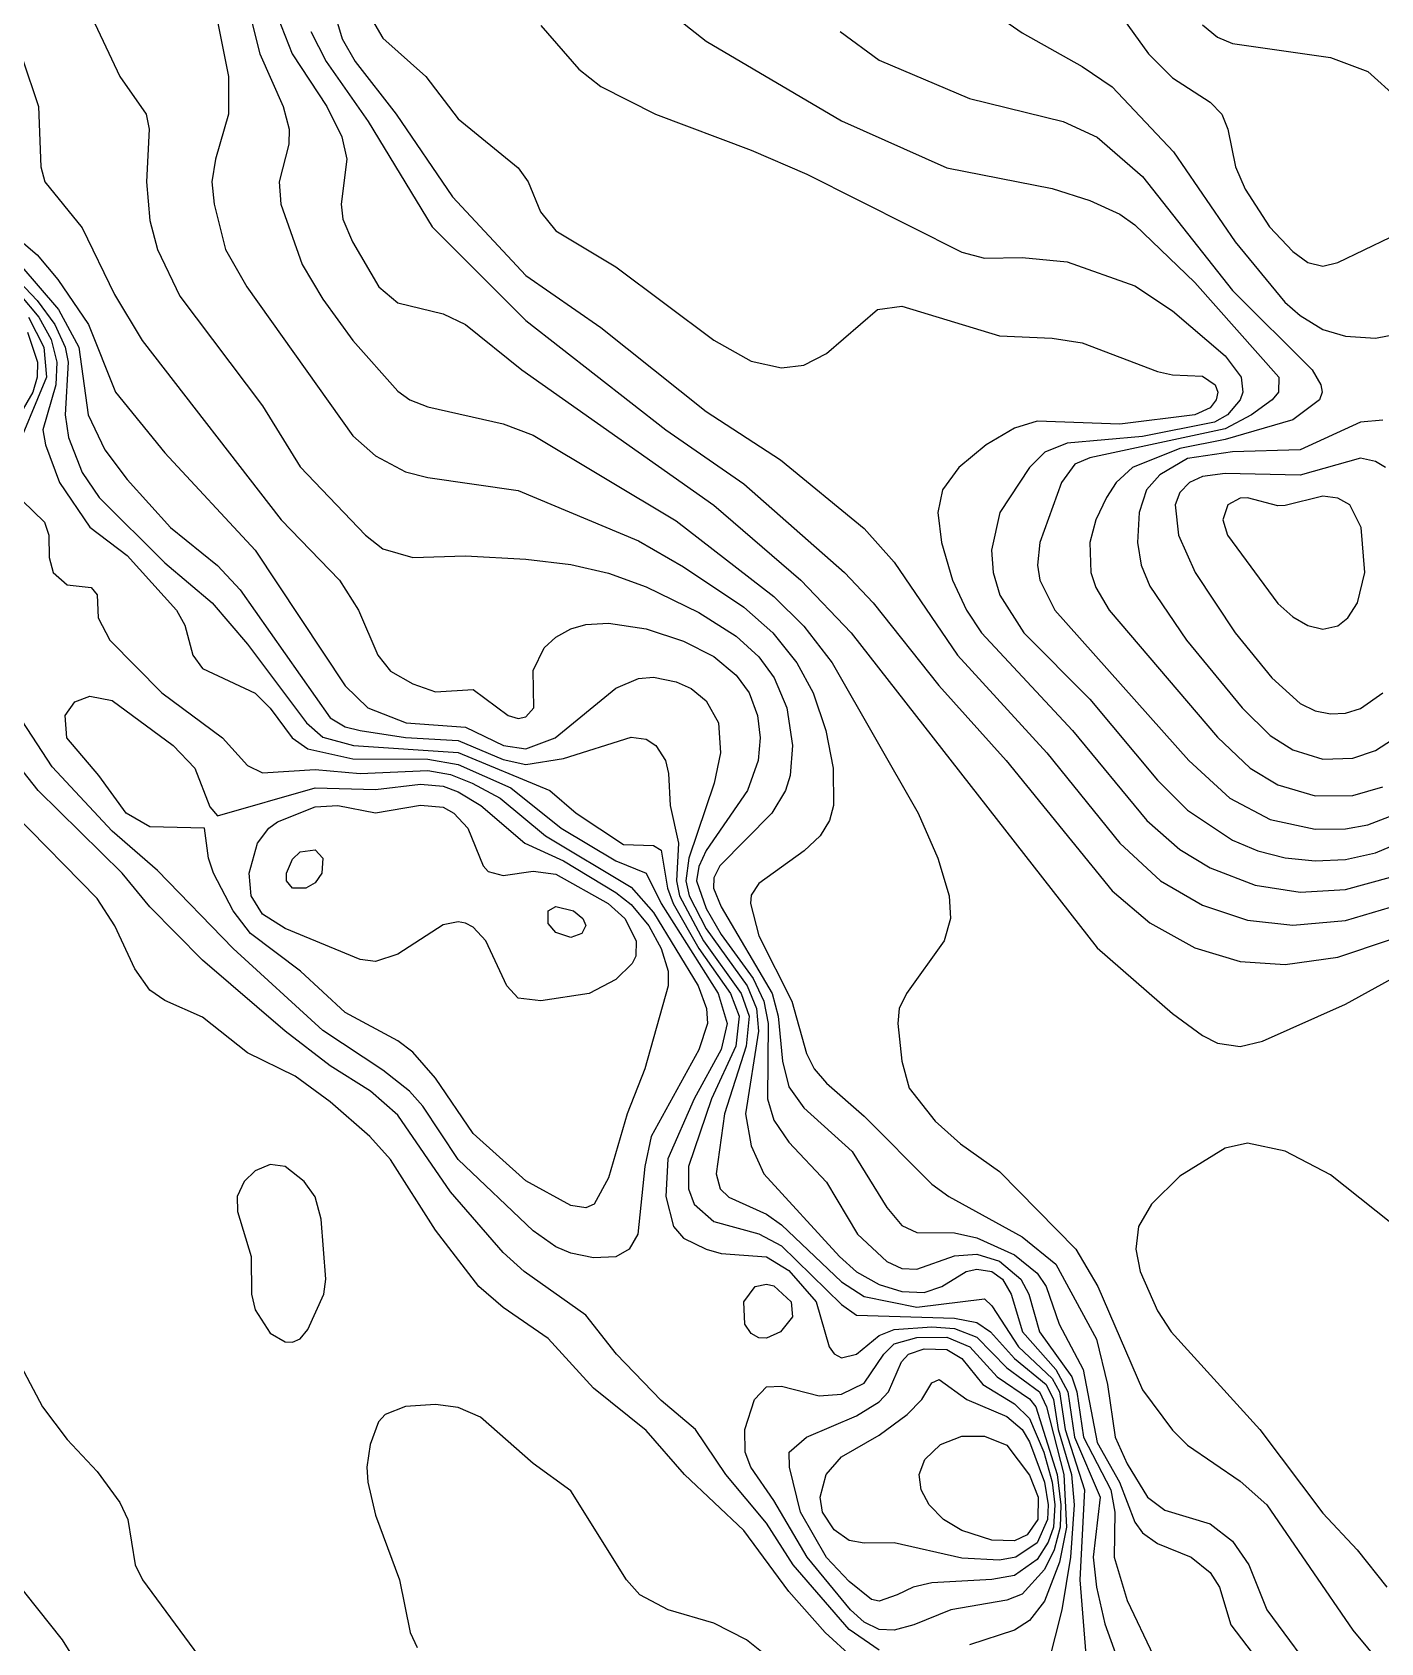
# Model space of a CAD drawing. Extents: x 474277 to 475042, y 254928 to 255625.
# Drawn here: x 474694.77 to 474708.53, y 255570.42 to 255586.85 of the extents above; entities that cross this region are included whole.
import ezdxf

# ---------------------------------------------------------------- set-up
doc = ezdxf.new("R2010")
doc.units = 0
doc.header["$MEASUREMENT"] = 0
doc.layers.add('BaseMapV2_DTM_export_MonNov09090547073261 — entities', color=1, linetype='CONTINUOUS')

msp = doc.modelspace()

# ---------------------------------------------------------------- linework, layer by layer
at = {"layer": 'BaseMapV2_DTM_export_MonNov09090547073261 — entities', "color": 15, "linetype": 'Continuous', "true_color": 0xb7484b}
for points in [[(474705.02, 255588.21, 84.75), (474706.158, 255586.631, 84.75), (474706.4, 255586.386, 84.75), (474706.784, 255586.138, 84.75), (474706.904, 255586.017, 84.75), (474706.965, 255585.864, 84.75), (474707.045, 255585.48, 84.75), (474707.142, 255585.25, 84.75), (474707.392, 255584.867, 84.75), (474707.627, 255584.615, 84.75), (474707.781, 255584.502, 84.75), (474707.934, 255584.465, 84.75), (474708.087, 255584.503, 84.75), (474708.624, 255584.761, 84.75)], [(474697.613, 255587.857, 86.25), (474697.933, 255586.784, 86.25), (474698.067, 255586.554, 86.25), (474698.483, 255586.017, 86.25), (474699.059, 255585.174, 86.25), (474699.806, 255584.37, 86.25), (474700.573, 255583.842, 86.25), (474701.646, 255582.984, 86.25), (474702.403, 255582.49, 86.25), (474703.257, 255581.791, 86.25), (474703.563, 255581.448, 86.25), (474704.21, 255580.497, 86.25), (474705.121, 255579.5, 86.25), (474705.863, 255578.58, 86.25), (474706.28, 255578.196, 86.25), (474706.707, 255577.948, 86.25), (474707.167, 255577.796, 86.25), (474707.627, 255577.743, 86.25), (474708.164, 255577.791, 86.25), (474708.624, 255577.927, 86.25)], [(474695.127, 255587.551, 87.5), (474695.667, 255586.401, 87.5), (474695.935, 255586.017, 87.5), (474695.967, 255585.864, 87.5), (474695.939, 255585.327, 87.5), (474695.972, 255584.931, 87.5), (474696.05, 255584.637, 87.5), (474696.279, 255584.161, 87.5), (474697.123, 255583.04, 87.5), (474697.506, 255582.42, 87.5), (474698.173, 255581.723, 87.5), (474698.349, 255581.584, 87.5), (474698.656, 255581.494, 87.5), (474699.193, 255581.51, 87.5), (474699.806, 255581.478, 87.5), (474700.266, 255581.422, 87.5), (474700.65, 255581.334, 87.5), (474701.033, 255581.195, 87.5), (474701.57, 255580.934, 87.5), (474701.953, 255580.693, 87.5), (474702.183, 255580.482, 87.5), (474702.34, 255580.267, 87.5), (474702.468, 255579.96, 87.5), (474702.526, 255579.576, 87.5), (474702.504, 255579.27, 87.5), (474702.456, 255579.116, 87.5), (474702.316, 255578.886, 87.5), (474701.784, 255578.35, 87.5), (474701.723, 255578.225, 87.5), (474701.72, 255578.12, 87.5), (474701.8, 255577.931, 87.5), (474702.318, 255577.046, 87.5), (474702.381, 255576.816, 87.5), (474702.423, 255576.356, 87.5), (474702.49, 255576.095, 87.5), (474702.643, 255575.881, 87.5), (474703.135, 255575.436, 87.5), (474703.487, 255574.863, 87.5), (474703.64, 255574.679, 87.5), (474703.793, 255574.609, 87.5), (474704.177, 255574.605, 87.5), (474704.407, 255574.554, 87.5), (474704.79, 255574.379, 87.5), (474705.02, 255574.194, 87.5), (474705.113, 255574.056, 87.5), (474705.247, 255573.672, 87.5), (474705.489, 255573.212, 87.5), (474705.634, 255572.466, 87.5), (474705.861, 255572.062, 87.5), (474706.017, 255571.654, 87.5), (474706.094, 255571.545, 87.5), (474706.247, 255571.436, 87.5), (474706.592, 255571.295, 87.5), (474706.784, 255571.141, 87.5), (474706.882, 255570.989, 87.5), (474706.997, 255570.605, 87.5), (474707.637, 255569.762, 87.5)], [(474696.942, 255587.244, 87), (474697.094, 255586.631, 87), (474697.333, 255586.094, 87), (474697.395, 255585.864, 87), (474697.389, 255585.711, 87), (474697.291, 255585.327, 87), (474697.308, 255585.097, 87), (474697.526, 255584.484, 87), (474697.736, 255584.129, 87), (474698.043, 255583.709, 87), (474698.503, 255583.191, 87), (474698.623, 255583.104, 87), (474698.809, 255583.03, 87), (474699.576, 255582.858, 87), (474699.883, 255582.742, 87), (474701.34, 255581.868, 87), (474702.337, 255581.097, 87), (474702.643, 255580.794, 87), (474702.931, 255580.42, 87), (474703.808, 255578.886, 87), (474704.008, 255578.426, 87), (474704.124, 255578.043, 87), (474704.137, 255577.813, 87), (474704.073, 255577.583, 87), (474703.689, 255577.046, 87), (474703.614, 255576.893, 87), (474703.602, 255576.739, 87), (474703.641, 255576.356, 87), (474703.717, 255576.081, 87), (474703.982, 255575.743, 87), (474704.24, 255575.513, 87), (474704.637, 255575.232, 87), (474705.414, 255574.439, 87), (474705.641, 255574.056, 87), (474706.094, 255573.002, 87), (474706.4, 255572.591, 87), (474706.554, 255572.44, 87), (474707.09, 255572.073, 87), (474707.364, 255571.832, 87), (474708.241, 255570.552, 87), (474708.706, 255569.992, 87)], [(474696.662, 255586.963, 87.25), (474696.776, 255586.401, 87.25), (474696.776, 255586.017, 87.25), (474696.641, 255585.557, 87.25), (474696.604, 255585.327, 87.25), (474696.628, 255585.097, 87.25), (474696.743, 255584.637, 87.25), (474696.96, 255584.254, 87.25), (474698.043, 255582.737, 87.25), (474698.273, 255582.53, 87.25), (474698.579, 255582.369, 87.25), (474698.809, 255582.311, 87.25), (474699.73, 255582.176, 87.25), (474700.956, 255581.664, 87.25), (474701.416, 255581.398, 87.25), (474702.03, 255580.986, 87.25), (474702.324, 255580.727, 87.25), (474702.571, 255580.42, 87.25), (474702.736, 255580.113, 87.25), (474702.866, 255579.73, 87.25), (474702.941, 255579.346, 87.25), (474702.944, 255578.963, 87.25), (474702.902, 255578.81, 87.25), (474702.807, 255578.656, 87.25), (474702.646, 255578.503, 87.25), (474702.183, 255578.167, 87.25), (474702.106, 255578.051, 87.25), (474702.098, 255577.966, 87.25), (474702.183, 255577.634, 87.25), (474702.519, 255576.969, 87.25), (474702.669, 255576.433, 87.25), (474702.747, 255576.279, 87.25), (474702.873, 255576.132, 87.25), (474703.257, 255575.795, 87.25), (474703.947, 255575.101, 87.25), (474704.119, 255574.976, 87.25), (474704.867, 255574.563, 87.25), (474705.212, 255574.286, 87.25), (474705.626, 255573.519, 87.25), (474705.739, 255573.059, 87.25), (474705.815, 255572.522, 87.25), (474705.94, 255572.249, 87.25), (474706.147, 255571.909, 87.25), (474706.324, 255571.776, 87.25), (474706.784, 255571.635, 87.25), (474707.014, 255571.459, 87.25), (474707.179, 255571.219, 87.25), (474707.363, 255570.759, 87.25), (474707.931, 255569.992, 87.25)], [(474697.273, 255587.014, 86.75), (474697.423, 255586.631, 86.75), (474697.777, 255586.094, 86.75), (474697.931, 255585.787, 86.75), (474697.98, 255585.557, 86.75), (474697.925, 255585.097, 86.75), (474697.941, 255584.944, 86.75), (474698.038, 255584.714, 86.75), (474698.308, 255584.254, 86.75), (474698.503, 255584.092, 86.75), (474698.963, 255583.98, 86.75), (474699.193, 255583.87, 86.75), (474699.766, 255583.41, 86.75), (474701.723, 255582.028, 86.75), (474702.61, 255581.263, 86.75), (474703.124, 255580.727, 86.75), (474705.634, 255577.514, 86.75), (474706.4, 255576.844, 86.75), (474706.707, 255576.617, 86.75), (474706.86, 255576.539, 86.75), (474707.09, 255576.507, 86.75), (474707.32, 255576.559, 86.75), (474708.164, 255576.938, 86.75), (474708.701, 255577.234, 86.75)], [(474698.221, 255587.014, 86), (474698.349, 255586.791, 86), (474698.787, 255586.401, 86), (474699.116, 255585.97, 86), (474699.73, 255585.468, 86), (474699.832, 255585.327, 86), (474699.956, 255585.02, 86), (474700.113, 255584.825, 86), (474700.726, 255584.459, 86), (474701.723, 255583.712, 86), (474702.106, 255583.496, 86), (474702.413, 255583.428, 86), (474702.643, 255583.456, 86), (474702.873, 255583.574, 86), (474703.393, 255584.024, 86), (474703.64, 255584.057, 86), (474704.637, 255583.757, 86), (474705.174, 255583.731, 86), (474705.48, 255583.685, 86), (474706.247, 255583.393, 86), (474706.4, 255583.356, 86), (474706.707, 255583.343, 86), (474706.836, 255583.257, 86), (474706.864, 255583.18, 86), (474706.848, 255583.104, 86), (474706.784, 255583.02, 86), (474706.63, 255582.948, 86), (474705.864, 255582.853, 86), (474705.02, 255582.885, 86), (474704.79, 255582.815, 86), (474704.501, 255582.643, 86), (474704.222, 255582.413, 86), (474704.056, 255582.183, 86), (474704.009, 255581.953, 86), (474704.047, 255581.647, 86), (474704.158, 255581.263, 86), (474704.302, 255580.957, 86), (474704.452, 255580.727, 86), (474705.381, 255579.73, 86), (474706.141, 255578.81, 86), (474706.477, 255578.515, 86), (474706.784, 255578.328, 86), (474707.244, 255578.15, 86), (474707.704, 255578.08, 86), (474708.164, 255578.106, 86), (474708.624, 255578.232, 86)], [(474701.263, 255587.065, 85.5), (474701.646, 255586.763, 85.5), (474703.027, 255585.948, 85.5), (474704.1, 255585.468, 85.5), (474705.174, 255585.259, 85.5), (474705.557, 255585.136, 85.5), (474705.864, 255584.998, 85.5), (474706.017, 255584.889, 85.5), (474706.63, 255584.299, 85.5), (474707.485, 255583.334, 85.5), (474707.481, 255583.18, 85.5), (474707.417, 255583.104, 85.5), (474707.206, 255582.95, 85.5), (474706.937, 255582.808, 85.5), (474705.557, 255582.51, 85.5), (474705.404, 255582.445, 85.5), (474705.27, 255582.26, 85.5), (474705.047, 255581.647, 85.5), (474705.026, 255581.417, 85.5), (474705.049, 255581.263, 85.5), (474705.201, 255580.957, 85.5), (474706.567, 255579.423, 85.5), (474706.985, 255579.04, 85.5), (474707.397, 255578.822, 85.5), (474707.857, 255578.722, 85.5), (474708.164, 255578.726, 85.5), (474708.394, 255578.768, 85.5), (474708.701, 255578.886, 85.5)], [(474704.56, 255587.062, 85), (474704.867, 255586.846, 85), (474705.48, 255586.503, 85), (474705.787, 255586.296, 85), (474706.411, 255585.634, 85), (474707.042, 255584.714, 85), (474707.548, 255584.1, 85), (474707.704, 255583.962, 85), (474707.934, 255583.821, 85), (474708.164, 255583.751, 85), (474708.471, 255583.733, 85), (474708.854, 255583.807, 85)], [(474697.616, 255586.861, 86.5), (474697.771, 255586.554, 86.5), (474698.2, 255585.941, 86.5), (474698.852, 255584.867, 86.5), (474699.806, 255583.912, 86.5), (474701.233, 255582.797, 86.5), (474702.03, 255582.245, 86.5), (474703.058, 255581.34, 86.5), (474703.35, 255581.033, 86.5), (474704.017, 255580.19, 86.5), (474704.705, 255579.423, 86.5), (474705.787, 255578.093, 86.5), (474706.17, 255577.767, 86.5), (474706.63, 255577.514, 86.5), (474707.09, 255577.373, 86.5), (474707.55, 255577.341, 86.5), (474708.087, 255577.416, 86.5), (474708.624, 255577.597, 86.5)], [(474699.96, 255586.92, 85.75), (474700.349, 255586.477, 85.75), (474700.573, 255586.298, 85.75), (474701.128, 255586.017, 85.75), (474702.106, 255585.65, 85.75), (474702.673, 255585.404, 85.75), (474704.253, 255584.608, 85.75), (474704.483, 255584.549, 85.75), (474704.867, 255584.555, 85.75), (474705.327, 255584.509, 85.75), (474706.017, 255584.266, 85.75), (474706.4, 255584.012, 85.75), (474706.937, 255583.55, 85.75), (474707.102, 255583.334, 85.75), (474707.12, 255583.18, 85.75), (474707.093, 255583.104, 85.75), (474706.961, 255582.95, 85.75), (474706.83, 255582.874, 85.75), (474706.094, 255582.73, 85.75), (474705.327, 255582.659, 85.75), (474705.099, 255582.567, 85.75), (474704.942, 255582.413, 85.75), (474704.641, 255581.953, 85.75), (474704.555, 255581.57, 85.75), (474704.572, 255581.34, 85.75), (474704.641, 255581.11, 85.75), (474704.886, 255580.727, 85.75), (474705.557, 255580.048, 85.75), (474706.247, 255579.223, 85.75), (474706.554, 255578.916, 85.75), (474707.014, 255578.609, 85.75), (474707.272, 255578.503, 85.75), (474707.55, 255578.431, 85.75), (474707.857, 255578.4, 85.75), (474708.164, 255578.415, 85.75), (474708.471, 255578.481, 85.75), (474708.777, 255578.61, 85.75)], [(474703.011, 255586.861, 85.25), (474703.41, 255586.568, 85.25), (474704.33, 255586.176, 85.25), (474705.286, 255585.941, 85.25), (474705.634, 255585.782, 85.25), (474706.094, 255585.38, 85.25), (474707.014, 255584.217, 85.25), (474707.824, 255583.41, 85.25), (474707.915, 255583.257, 85.25), (474707.928, 255583.18, 85.25), (474707.9, 255583.104, 85.25), (474707.627, 255582.899, 85.25), (474706.937, 255582.697, 85.25), (474706.477, 255582.606, 85.25), (474705.992, 255582.413, 85.25), (474705.828, 255582.26, 85.25), (474705.727, 255582.107, 85.25), (474705.621, 255581.877, 85.25), (474705.557, 255581.647, 85.25), (474705.567, 255581.34, 85.25), (474705.621, 255581.187, 85.25), (474705.757, 255580.957, 85.25), (474706.86, 255579.662, 85.25), (474707.193, 255579.346, 85.25), (474707.474, 255579.175, 85.25), (474707.857, 255579.063, 85.25), (474708.241, 255579.067, 85.25), (474708.547, 255579.156, 85.25)], [(474706.707, 255586.928, 84.5), (474706.86, 255586.802, 84.5), (474707.014, 255586.738, 84.5), (474708.011, 255586.595, 84.5), (474708.394, 255586.452, 84.5), (474708.701, 255586.174, 84.5)], [(474694.669, 255586.593, 87.75), (474694.837, 255586.094, 87.75), (474694.862, 255585.48, 87.75), (474694.903, 255585.327, 87.75), (474695.282, 255584.856, 87.75), (474695.613, 255584.177, 87.75), (474695.896, 255583.707, 87.75), (474697.312, 255581.877, 87.75), (474697.906, 255581.263, 87.75), (474698.099, 255580.957, 87.75), (474698.296, 255580.497, 87.75), (474698.426, 255580.334, 87.75), (474698.656, 255580.204, 87.75), (474698.886, 255580.123, 87.75), (474699.269, 255580.149, 87.75), (474699.627, 255579.883, 87.75), (474699.73, 255579.852, 87.75), (474699.806, 255579.869, 87.75), (474699.888, 255579.96, 87.75), (474699.88, 255580.343, 87.75), (474699.994, 255580.573, 87.75), (474700.113, 255580.682, 87.75), (474700.266, 255580.767, 87.75), (474700.42, 255580.81, 87.75), (474700.65, 255580.823, 87.75), (474701.033, 255580.765, 87.75), (474701.416, 255580.641, 87.75), (474701.723, 255580.485, 87.75), (474701.953, 255580.293, 87.75), (474702.084, 255580.113, 87.75), (474702.169, 255579.883, 87.75), (474702.195, 255579.653, 87.75), (474702.176, 255579.423, 87.75), (474702.069, 255579.116, 87.75), (474701.646, 255578.505, 87.75), (474701.57, 255578.342, 87.75), (474701.547, 255578.196, 87.75), (474701.646, 255577.913, 87.75), (474701.8, 255577.65, 87.75), (474702.125, 255577.199, 87.75), (474702.233, 255576.969, 87.75), (474702.277, 255576.739, 87.75), (474702.272, 255575.973, 87.75), (474702.337, 255575.754, 87.75), (474702.49, 255575.529, 87.75), (474702.873, 255575.122, 87.75), (474703.188, 255574.592, 87.75), (474703.487, 255574.314, 87.75), (474703.64, 255574.242, 87.75), (474703.793, 255574.235, 87.75), (474704.177, 255574.37, 87.75), (474704.407, 255574.389, 87.75), (474704.637, 255574.315, 87.75), (474704.855, 255574.132, 87.75), (474704.935, 255573.979, 87.75), (474705.046, 255573.596, 87.75), (474705.375, 255573.136, 87.75), (474705.427, 255572.982, 87.75), (474705.493, 255572.522, 87.75), (474705.772, 255571.985, 87.75), (474705.812, 255571.755, 87.75), (474705.805, 255571.295, 87.75), (474705.94, 255570.854, 87.75), (474706.477, 255569.726, 87.75)], [(474694.214, 255585.097, 88), (474694.822, 255584.581, 88), (474695.035, 255584.33, 88), (474695.348, 255583.87, 88), (474695.621, 255583.18, 88), (474696.126, 255582.561, 88), (474697.046, 255581.57, 88), (474697.966, 255580.185, 88), (474698.194, 255579.96, 88), (474698.586, 255579.806, 88), (474699.193, 255579.764, 88), (474699.58, 255579.576, 88), (474699.806, 255579.543, 88), (474700.106, 255579.653, 88), (474700.726, 255580.162, 88), (474700.956, 255580.261, 88), (474701.11, 255580.272, 88), (474701.34, 255580.227, 88), (474701.493, 255580.158, 88), (474701.646, 255580.033, 88), (474701.77, 255579.806, 88), (474701.792, 255579.5, 88), (474701.727, 255579.193, 88), (474701.47, 255578.426, 88), (474701.438, 255578.196, 88), (474701.471, 255578.043, 88), (474701.646, 255577.706, 88), (474702.064, 255577.123, 88), (474702.16, 255576.893, 88), (474702.18, 255576.663, 88), (474702.046, 255575.819, 88), (474702.106, 255575.492, 88), (474702.233, 255575.206, 88), (474703.004, 255574.362, 88), (474703.18, 255574.208, 88), (474703.41, 255574.079, 88), (474703.64, 255574.005, 88), (474703.87, 255573.995, 88), (474704.05, 255574.056, 88), (474704.297, 255574.209, 88), (474704.407, 255574.236, 88), (474704.56, 255574.211, 88), (474704.669, 255574.132, 88), (474704.755, 255573.979, 88), (474704.873, 255573.596, 88), (474705.21, 255573.212, 88), (474705.333, 255572.982, 88), (474705.403, 255572.522, 88), (474705.664, 255571.909, 88), (474705.593, 255571.295, 88), (474705.625, 255570.989, 88), (474705.71, 255570.618, 88), (474705.864, 255570.192, 88)], [(474694.516, 255584.44, 88.5), (474694.822, 255584.117, 88.5), (474695.003, 255583.87, 88.5), (474695.109, 255583.64, 88.5), (474695.141, 255583.487, 88.5), (474695.109, 255582.95, 88.5), (474695.142, 255582.72, 88.5), (474695.282, 255582.362, 88.5), (474695.455, 255582.107, 88.5), (474696.126, 255581.44, 88.5), (474696.608, 255581.033, 88.5), (474696.969, 255580.609, 88.5), (474697.571, 255579.806, 88.5), (474697.736, 255579.663, 88.5), (474698.048, 255579.576, 88.5), (474699.116, 255579.504, 88.5), (474700.05, 255579.116, 88.5), (474700.321, 255578.886, 88.5), (474700.803, 255578.565, 88.5), (474701.11, 255578.555, 88.5), (474701.186, 255578.507, 88.5), (474701.251, 255578.12, 88.5), (474701.308, 255577.966, 88.5), (474701.571, 255577.506, 88.5), (474701.895, 255577.046, 88.5), (474701.981, 255576.816, 88.5), (474701.947, 255576.509, 88.5), (474701.7, 255575.973, 88.5), (474701.466, 255575.283, 88.5), (474701.465, 255575.053, 88.5), (474701.522, 255574.899, 88.5), (474701.723, 255574.722, 88.5), (474702.183, 255574.596, 88.5), (474702.413, 255574.474, 88.5), (474703.027, 255573.874, 88.5), (474703.18, 255573.766, 88.5), (474704.177, 255573.735, 88.5), (474704.407, 255573.69, 88.5), (474704.544, 255573.596, 88.5), (474704.79, 255573.322, 88.5), (474705.112, 255573.059, 88.5), (474705.189, 255572.906, 88.5), (474705.237, 255572.599, 88.5), (474705.37, 255572.139, 88.5), (474705.399, 255571.832, 88.5), (474705.36, 255571.295, 88.5), (474705.273, 255570.759, 88.5), (474705.137, 255570.222, 88.5)], [(474694.646, 255584.484, 88.25), (474695.04, 255584.024, 88.25), (474695.247, 255583.64, 88.25), (474695.344, 255582.95, 88.25), (474695.512, 255582.592, 88.25), (474695.742, 255582.289, 88.25), (474696.182, 255581.8, 88.25), (474696.662, 255581.414, 88.25), (474696.893, 255581.164, 88.25), (474697.813, 255579.858, 88.25), (474697.966, 255579.768, 88.25), (474698.119, 255579.728, 88.25), (474698.579, 255579.658, 88.25), (474699.116, 255579.629, 88.25), (474699.576, 255579.433, 88.25), (474699.806, 255579.383, 88.25), (474700.19, 255579.443, 88.25), (474700.88, 255579.66, 88.25), (474701.033, 255579.641, 88.25), (474701.134, 255579.576, 88.25), (474701.231, 255579.423, 88.25), (474701.263, 255579.29, 88.25), (474701.277, 255578.963, 88.25), (474701.364, 255578.58, 88.25), (474701.344, 255578.196, 88.25), (474701.375, 255578.043, 88.25), (474701.618, 255577.583, 88.25), (474702.004, 255577.046, 88.25), (474702.083, 255576.816, 88.25), (474702.055, 255576.509, 88.25), (474701.834, 255575.819, 88.25), (474701.749, 255575.206, 88.25), (474701.79, 255575.053, 88.25), (474701.876, 255574.97, 88.25), (474702.26, 255574.795, 88.25), (474702.413, 255574.688, 88.25), (474703.027, 255574.104, 88.25), (474703.257, 255573.956, 88.25), (474703.793, 255573.848, 88.25), (474704.483, 255573.933, 88.25), (474704.56, 255573.861, 88.25), (474704.832, 255573.442, 88.25), (474705.174, 255573.12, 88.25), (474705.25, 255572.982, 88.25), (474705.306, 255572.599, 88.25), (474705.503, 255571.985, 88.25), (474705.457, 255571.065, 88.25), (474705.516, 255570.299, 88.25)], [(474694.646, 255584.177, 88.75), (474694.84, 255583.947, 88.75), (474694.966, 255583.717, 88.75), (474695.025, 255583.487, 88.75), (474695.013, 255583.257, 88.75), (474694.881, 255582.797, 88.75), (474694.909, 255582.643, 88.75), (474695.053, 255582.26, 88.75), (474695.359, 255581.805, 88.75), (474695.742, 255581.516, 88.75), (474696.246, 255580.957, 88.75), (474696.33, 255580.803, 88.75), (474696.411, 255580.497, 88.75), (474696.509, 255580.363, 88.75), (474697.046, 255580.111, 88.75), (474697.199, 255579.958, 88.75), (474697.423, 255579.653, 88.75), (474697.583, 255579.542, 88.75), (474698.043, 255579.439, 88.75), (474698.809, 255579.438, 88.75), (474699.116, 255579.382, 88.75), (474699.653, 255579.146, 88.75), (474700.168, 255578.733, 88.75), (474700.726, 255578.4, 88.75), (474701.035, 255578.273, 88.75), (474701.188, 255577.966, 88.75), (474701.769, 255577.046, 88.75), (474701.86, 255576.739, 88.75), (474701.8, 255576.476, 88.75), (474701.523, 255575.973, 88.75), (474701.255, 255575.359, 88.75), (474701.233, 255574.976, 88.75), (474701.311, 255574.669, 88.75), (474701.416, 255574.552, 88.75), (474701.646, 255574.437, 88.75), (474701.8, 255574.394, 88.75), (474702.26, 255574.36, 88.75), (474702.49, 255574.222, 88.75), (474702.767, 255573.902, 88.75), (474702.899, 255573.442, 88.75), (474702.95, 255573.371, 88.75), (474703.027, 255573.331, 88.75), (474703.18, 255573.366, 88.75), (474703.41, 255573.558, 88.75), (474703.563, 255573.62, 88.75), (474703.947, 255573.645, 88.75), (474704.177, 255573.628, 88.75), (474704.407, 255573.539, 88.75), (474704.713, 255573.227, 88.75), (474705.045, 255572.982, 88.75), (474705.118, 255572.829, 88.75), (474705.294, 255572.139, 88.75), (474705.32, 255571.602, 88.75), (474705.25, 255571.247, 88.75), (474705.097, 255570.848, 88.75), (474704.944, 255570.65, 88.75), (474704.79, 255570.552, 88.75), (474704.33, 255570.402, 88.75)], [(474694.734, 255583.947, 89), (474694.89, 255583.64, 89), (474694.919, 255583.334, 89), (474694.569, 255582.49, 89)], [(474694.725, 255583.794, 89.25), (474694.827, 255583.487, 89.25), (474694.824, 255583.334, 89.25), (474694.78, 255583.18, 89.25), (474694.286, 255582.337, 89.25)], [(474708.547, 255582.894, 85), (474708.317, 255582.876, 85), (474707.704, 255582.592, 85), (474707.014, 255582.571, 85), (474706.554, 255582.503, 85), (474706.271, 255582.337, 85), (474706.137, 255582.183, 85), (474706.061, 255581.953, 85), (474706.043, 255581.647, 85), (474706.082, 255581.417, 85), (474706.17, 255581.203, 85), (474706.544, 255580.65, 85), (474707.111, 255579.96, 85), (474707.397, 255579.678, 85), (474707.627, 255579.532, 85), (474707.934, 255579.438, 85), (474708.241, 255579.447, 85), (474708.471, 255579.524, 85), (474708.701, 255579.674, 85)], [(474708.573, 255582.413, 84.75), (474708.471, 255582.472, 84.75), (474708.317, 255582.507, 84.75), (474707.704, 255582.334, 84.75), (474706.937, 255582.352, 84.75), (474706.707, 255582.322, 84.75), (474706.576, 255582.26, 84.75), (474706.477, 255582.156, 84.75), (474706.427, 255582.03, 84.75), (474706.463, 255581.723, 84.75), (474706.634, 255581.34, 84.75), (474707.04, 255580.727, 84.75), (474707.413, 255580.267, 84.75), (474707.704, 255580.006, 84.75), (474707.857, 255579.931, 84.75), (474708.011, 255579.898, 84.75), (474708.164, 255579.906, 84.75), (474708.317, 255579.954, 84.75)], [(474694.56, 255582.183, 89), (474694.899, 255581.856, 89), (474694.943, 255581.723, 89), (474694.945, 255581.493, 89), (474694.987, 255581.34, 89), (474695.129, 255581.215, 89), (474695.373, 255581.187, 89), (474695.436, 255581.114, 89), (474695.446, 255580.88, 89), (474695.564, 255580.65, 89), (474696.095, 255580.113, 89), (474696.713, 255579.653, 89), (474696.969, 255579.372, 89), (474697.123, 255579.297, 89), (474697.659, 255579.332, 89), (474698.119, 255579.29, 89), (474698.809, 255579.323, 89), (474699.039, 255579.281, 89), (474699.259, 255579.193, 89), (474699.546, 255579.04, 89), (474700.006, 255578.656, 89), (474700.88, 255578.13, 89), (474701.11, 255577.873, 89), (474701.563, 255577.123, 89), (474701.649, 255576.893, 89), (474701.661, 255576.739, 89), (474701.57, 255576.472, 89), (474701.084, 255575.589, 89), (474701.021, 255575.283, 89), (474700.949, 255574.592, 89), (474700.86, 255574.439, 89), (474700.726, 255574.361, 89), (474700.496, 255574.351, 89), (474700.266, 255574.396, 89), (474700.113, 255574.462, 89), (474699.883, 255574.624, 89), (474699.116, 255575.352, 89), (474698.756, 255575.896, 89), (474698.62, 255576.049, 89), (474698.349, 255576.265, 89), (474697.736, 255576.669, 89), (474696.822, 255577.506, 89), (474696.049, 255578.3, 89), (474695.589, 255578.703, 89), (474694.976, 255579.358, 89), (474694.669, 255579.829, 89)], [(474708.087, 255580.797, 84.5), (474708.19, 255580.88, 84.5), (474708.288, 255581.033, 84.5), (474708.361, 255581.34, 84.5), (474708.325, 255581.8, 84.5), (474708.21, 255582.03, 84.5), (474708.087, 255582.101, 84.5), (474707.934, 255582.119, 84.5), (474707.55, 255582.024, 84.5), (474707.474, 255582.02, 84.5), (474707.167, 255582.104, 84.5), (474707.09, 255582.098, 84.5), (474706.965, 255582.03, 84.5), (474706.915, 255581.877, 84.5), (474706.963, 255581.723, 84.5), (474707.474, 255581.026, 84.5), (474707.627, 255580.888, 84.5), (474707.781, 255580.8, 84.5), (474707.934, 255580.763, 84.5), (474708.087, 255580.797, 84.5)], [(474703.41, 255570.347, 88.75), (474703.103, 255570.559, 88.75), (474702.532, 255571.219, 88.75), (474702.26, 255571.643, 88.75), (474701.847, 255572.139, 88.75), (474701.537, 255572.599, 88.75), (474701.186, 255572.895, 88.75), (474700.732, 255573.366, 88.75), (474700.42, 255573.766, 88.75), (474699.789, 255574.209, 88.75), (474699.576, 255574.406, 88.75), (474699.039, 255575.023, 88.75), (474698.503, 255575.806, 88.75), (474698.224, 255576.049, 88.75), (474697.813, 255576.309, 88.75), (474697.354, 255576.663, 88.75), (474696.509, 255577.386, 88.75), (474695.972, 255577.931, 88.75), (474695.69, 255578.273, 88.75), (474694.833, 255579.116, 88.75), (474693.825, 255580.391, 88.75)], [(474700.504, 255574.899, 89.25), (474700.42, 255574.859, 89.25), (474700.266, 255574.884, 89.25), (474699.806, 255575.137, 89.25), (474699.269, 255575.619, 89.25), (474698.886, 255576.183, 89.25), (474698.656, 255576.447, 89.25), (474698.503, 255576.563, 89.25), (474697.966, 255576.853, 89.25), (474697.51, 255577.276, 89.25), (474697, 255577.66, 89.25), (474696.821, 255577.89, 89.25), (474696.623, 255578.273, 89.25), (474696.572, 255578.426, 89.25), (474696.531, 255578.733, 89.25), (474695.972, 255578.745, 89.25), (474695.73, 255578.886, 89.25), (474695.453, 255579.27, 89.25), (474695.126, 255579.653, 89.25), (474695.11, 255579.883, 89.25), (474695.206, 255580.022, 89.25), (474695.359, 255580.08, 89.25), (474695.589, 255580.035, 89.25), (474696.212, 255579.576, 89.25), (474696.433, 255579.346, 89.25), (474696.586, 255578.949, 89.25), (474696.662, 255578.858, 89.25), (474697.659, 255579.144, 89.25), (474698.273, 255579.129, 89.25), (474698.733, 255579.183, 89.25), (474698.963, 255579.16, 89.25), (474699.116, 255579.104, 89.25), (474699.349, 255578.963, 89.25), (474699.796, 255578.58, 89.25), (474700.19, 255578.401, 89.25), (474700.726, 255578.077, 89.25), (474700.88, 255577.955, 89.25), (474701.06, 255577.736, 89.25), (474701.186, 255577.506, 89.25), (474701.258, 255577.276, 89.25), (474701.258, 255577.123, 89.25), (474701.021, 255576.279, 89.25), (474700.84, 255575.819, 89.25), (474700.65, 255575.165, 89.25), (474700.504, 255574.899, 89.25)], [(474708.317, 255579.954, 84.75), (474708.545, 255580.113, 84.75)], [(474700.453, 255577.046, 89.5), (474699.96, 255576.97, 89.5), (474699.73, 255577, 89.5), (474699.612, 255577.123, 89.5), (474699.398, 255577.583, 89.5), (474699.269, 255577.722, 89.5), (474699.193, 255577.763, 89.5), (474699.116, 255577.778, 89.5), (474698.963, 255577.746, 89.5), (474698.503, 255577.447, 89.5), (474698.273, 255577.372, 89.5), (474698.119, 255577.395, 89.5), (474697.353, 255577.708, 89.5), (474697.123, 255577.855, 89.5), (474697.007, 255578.043, 89.5), (474696.985, 255578.273, 89.5), (474697.07, 255578.58, 89.5), (474697.186, 255578.733, 89.5), (474697.276, 255578.797, 89.5), (474697.659, 255578.952, 89.5), (474697.889, 255578.965, 89.5), (474698.273, 255578.891, 89.5), (474698.733, 255578.968, 89.5), (474698.963, 255578.947, 89.5), (474699.072, 255578.886, 89.5), (474699.215, 255578.733, 89.5), (474699.373, 255578.35, 89.5), (474699.423, 255578.292, 89.5), (474699.576, 255578.251, 89.5), (474699.883, 255578.294, 89.5), (474700.113, 255578.264, 89.5), (474700.646, 255577.966, 89.5), (474700.818, 255577.813, 89.5), (474700.931, 255577.583, 89.5), (474700.927, 255577.429, 89.5), (474700.892, 255577.353, 89.5), (474700.726, 255577.188, 89.5), (474700.453, 255577.046, 89.5)], [(474703.41, 255570.026, 88.5), (474702.858, 255570.529, 88.5), (474702.49, 255570.945, 88.5), (474702.03, 255571.567, 88.5), (474701.425, 255572.139, 88.5), (474701.033, 255572.59, 88.5), (474700.496, 255573.022, 88.5), (474700.036, 255573.526, 88.5), (474699.576, 255573.842, 88.5), (474699.327, 255574.056, 88.5), (474698.886, 255574.631, 88.5), (474698.426, 255575.354, 88.5), (474698.217, 255575.589, 88.5), (474697.813, 255575.941, 88.5), (474697.455, 255576.203, 88.5), (474696.969, 255576.441, 88.5), (474696.509, 255576.804, 88.5), (474696.126, 255576.976, 88.5), (474695.972, 255577.08, 88.5), (474695.819, 255577.299, 88.5), (474695.615, 255577.736, 88.5), (474695.436, 255578.014, 88.5), (474694.581, 255578.886, 88.5)], [(474697.563, 255578.12, 89.75), (474697.427, 255578.12, 89.75), (474697.366, 255578.196, 89.75), (474697.366, 255578.273, 89.75), (474697.429, 255578.416, 89.75), (474697.506, 255578.49, 89.75), (474697.659, 255578.513, 89.75), (474697.735, 255578.426, 89.75), (474697.725, 255578.273, 89.75), (474697.659, 255578.175, 89.75), (474697.563, 255578.12, 89.75)], [(474700.378, 255577.66, 89.75), (474700.266, 255577.619, 89.75), (474700.113, 255577.669, 89.75), (474700.036, 255577.76, 89.75), (474700.034, 255577.89, 89.75), (474700.113, 255577.934, 89.75), (474700.292, 255577.89, 89.75), (474700.388, 255577.813, 89.75), (474700.42, 255577.74, 89.75), (474700.378, 255577.66, 89.75)], [(474708.777, 255574.589, 86.75), (474708.011, 255575.198, 86.75), (474707.55, 255575.437, 86.75), (474707.167, 255575.52, 86.75), (474706.937, 255575.47, 86.75), (474706.477, 255575.184, 86.75), (474706.188, 255574.899, 86.75), (474706.056, 255574.669, 86.75), (474706.026, 255574.439, 86.75), (474706.07, 255574.209, 86.75), (474706.247, 255573.81, 86.75), (474706.387, 255573.596, 86.75), (474707.292, 255572.599, 86.75), (474707.934, 255571.746, 86.75), (474708.284, 255571.372, 86.75), (474708.588, 255570.989, 86.75)], [(474697.429, 255573.488, 88.25), (474697.506, 255573.523, 88.25), (474697.583, 255573.619, 88.25), (474697.746, 255573.979, 88.25), (474697.767, 255574.132, 88.25), (474697.718, 255574.746, 88.25), (474697.659, 255574.972, 88.25), (474697.547, 255575.129, 88.25), (474697.353, 255575.283, 88.25), (474697.199, 255575.303, 88.25), (474697.046, 255575.236, 88.25), (474696.934, 255575.129, 88.25), (474696.863, 255574.976, 88.25), (474696.865, 255574.823, 88.25), (474697.005, 255574.362, 88.25), (474697.008, 255573.979, 88.25), (474697.046, 255573.819, 88.25), (474697.199, 255573.58, 88.25), (474697.353, 255573.494, 88.25), (474697.429, 255573.488, 88.25)], [(474702.403, 255573.596, 89), (474702.26, 255573.53, 89), (474702.183, 255573.535, 89), (474702.106, 255573.578, 89), (474702.039, 255573.672, 89), (474702.029, 255573.902, 89), (474702.145, 255574.056, 89), (474702.26, 255574.083, 89), (474702.337, 255574.065, 89), (474702.512, 255573.902, 89), (474702.525, 255573.749, 89), (474702.403, 255573.596, 89)], [(474694.429, 255573.672, 88.5), (474694.878, 255572.829, 88.5), (474695.129, 255572.497, 88.5), (474695.436, 255572.172, 88.5), (474695.666, 255571.854, 88.5), (474695.749, 255571.679, 88.5), (474695.823, 255571.219, 88.5), (474695.898, 255571.065, 88.5), (474696.803, 255569.839, 88.5)], [(474703.765, 255570.605, 89), (474703.563, 255570.551, 89), (474703.41, 255570.56, 89), (474703.257, 255570.632, 89), (474703.119, 255570.759, 89), (474702.676, 255571.295, 89), (474702.337, 255571.876, 89), (474702.101, 255572.216, 89), (474702.044, 255572.369, 89), (474702.041, 255572.599, 89), (474702.14, 255572.906, 89), (474702.26, 255573.035, 89), (474702.413, 255573.04, 89), (474702.797, 255572.943, 89), (474703.027, 255572.958, 89), (474703.257, 255573.071, 89), (474703.457, 255573.366, 89), (474703.563, 255573.471, 89), (474703.793, 255573.537, 89), (474704.1, 255573.539, 89), (474704.334, 255573.442, 89), (474704.614, 255573.136, 89), (474704.944, 255572.913, 89), (474705.007, 255572.829, 89), (474705.225, 255572.139, 89), (474705.264, 255571.832, 89), (474705.255, 255571.602, 89), (474705.195, 255571.372, 89), (474705.097, 255571.17, 89), (474704.867, 255570.919, 89), (474704.713, 255570.857, 89), (474704.141, 255570.759, 89), (474703.765, 255570.605, 89)], [(474703.593, 255570.912, 89.25), (474703.41, 255570.847, 89.25), (474703.333, 255570.865, 89.25), (474703.103, 255571.049, 89.25), (474702.873, 255571.294, 89.25), (474702.607, 255571.755, 89.25), (474702.496, 255572.216, 89.25), (474702.493, 255572.369, 89.25), (474702.67, 255572.522, 89.25), (474703.18, 255572.739, 89.25), (474703.41, 255572.881, 89.25), (474703.506, 255572.982, 89.25), (474703.637, 255573.289, 89.25), (474703.708, 255573.366, 89.25), (474703.87, 255573.421, 89.25), (474704.1, 255573.416, 89.25), (474704.253, 255573.324, 89.25), (474704.466, 255573.059, 89.25), (474704.79, 255572.862, 89.25), (474704.944, 255572.711, 89.25), (474705.089, 255572.369, 89.25), (474705.173, 255572.062, 89.25), (474705.203, 255571.832, 89.25), (474705.187, 255571.602, 89.25), (474705.134, 255571.449, 89.25), (474705.02, 255571.272, 89.25), (474704.79, 255571.109, 89.25), (474704.56, 255571.067, 89.25), (474703.947, 255571.033, 89.25), (474703.756, 255570.989, 89.25), (474703.593, 255570.912, 89.25)], [(474704.804, 255571.295, 89.5), (474704.637, 255571.265, 89.5), (474704.253, 255571.286, 89.5), (474703.563, 255571.444, 89.5), (474703.257, 255571.44, 89.5), (474703.103, 255571.468, 89.5), (474702.95, 255571.574, 89.5), (474702.832, 255571.755, 89.5), (474702.81, 255571.909, 89.5), (474702.868, 255572.139, 89.5), (474703.027, 255572.321, 89.5), (474703.41, 255572.542, 89.5), (474703.697, 255572.752, 89.5), (474703.845, 255572.906, 89.5), (474703.947, 255573.074, 89.5), (474704.023, 255573.11, 89.5), (474704.303, 255572.906, 89.5), (474704.713, 255572.733, 89.5), (474704.867, 255572.6, 89.5), (474704.944, 255572.473, 89.5), (474705.097, 255572.062, 89.5), (474705.134, 255571.832, 89.5), (474705.126, 255571.679, 89.5), (474705.02, 255571.443, 89.5), (474704.804, 255571.295, 89.5)], [(474702.347, 255570.222, 88.25), (474702.056, 255570.452, 88.25), (474701.723, 255570.624, 88.25), (474701.257, 255570.759, 88.25), (474700.971, 255570.912, 88.25), (474700.834, 255571.065, 88.25), (474700.266, 255571.973, 88.25), (474699.883, 255572.252, 88.25), (474699.346, 255572.723, 88.25), (474699.116, 255572.823, 88.25), (474698.886, 255572.854, 88.25), (474698.579, 255572.833, 88.25), (474698.373, 255572.752, 88.25), (474698.305, 255572.676, 88.25), (474698.22, 255572.446, 88.25), (474698.186, 255572.216, 88.25), (474698.197, 255572.062, 88.25), (474698.273, 255571.724, 88.25), (474698.518, 255571.065, 88.25), (474698.626, 255570.529, 88.25), (474698.7, 255570.375, 88.25)], [(474704.918, 255571.525, 89.75), (474704.79, 255571.464, 89.75), (474704.56, 255571.471, 89.75), (474704.253, 255571.57, 89.75), (474704.066, 255571.679, 89.75), (474703.921, 255571.832, 89.75), (474703.84, 255571.985, 89.75), (474703.819, 255572.139, 89.75), (474703.875, 255572.292, 89.75), (474704.036, 255572.446, 89.75), (474704.253, 255572.531, 89.75), (474704.483, 255572.532, 89.75), (474704.713, 255572.438, 89.75), (474704.944, 255572.134, 89.75), (474705.033, 255571.909, 89.75), (474705.027, 255571.679, 89.75), (474704.918, 255571.525, 89.75)], [(474694.439, 255571.252, 88.75), (474695.077, 255570.452, 88.75), (474695.464, 255569.839, 88.75)]]:
    msp.add_polyline3d(points, dxfattribs=at)

doc.saveas('drawing.dxf')
